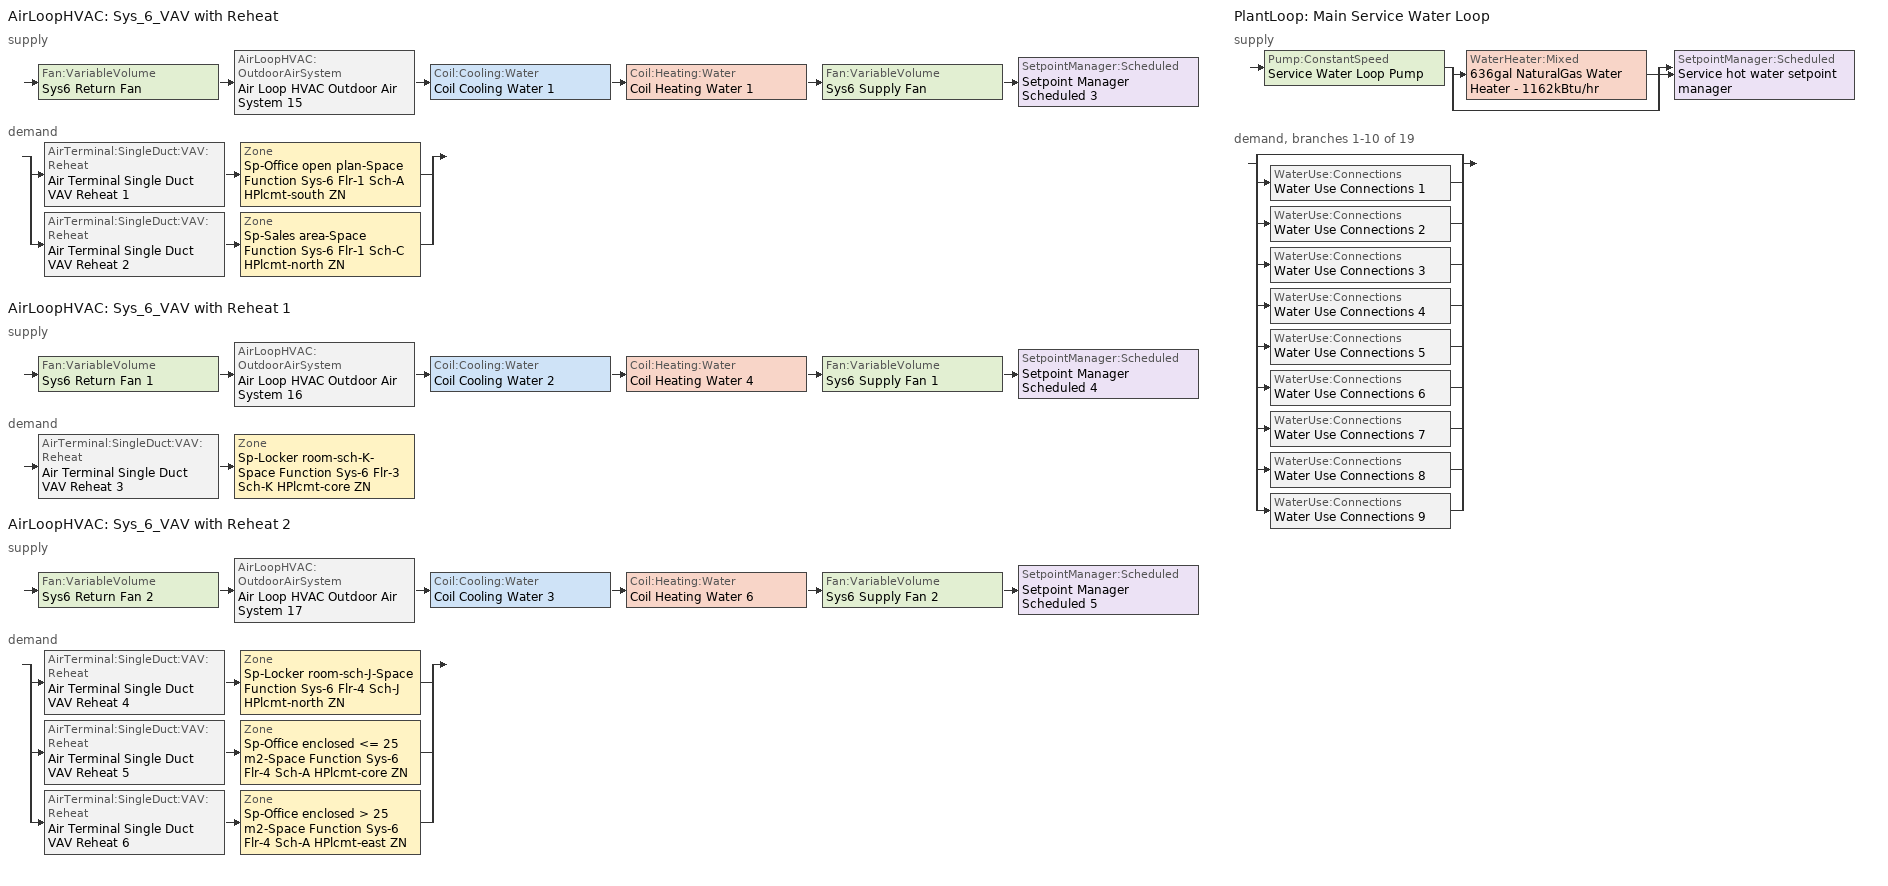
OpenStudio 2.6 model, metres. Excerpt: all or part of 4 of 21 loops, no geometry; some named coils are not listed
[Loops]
AirLoopHVAC 'Sys_6_VAV with Reheat'
 supply: Fan:VariableVolume 'Sys6 Return Fan' > AirLoopHVAC:OutdoorAirSystem 'Air Loop HVAC Outdoor Air System 15' > Coil:Cooling:Water 'Coil Cooling Water 1' > Coil:Heating:Water 'Coil Heating Water 1' > Fan:VariableVolume 'Sys6 Supply Fan' > SetpointManager:Scheduled 'Setpoint Manager Scheduled 3'
 demand: split
  | AirTerminal:SingleDuct:VAV:Reheat 'Air Terminal Single Duct VAV Reheat 1' > Zone 'Sp-Office open plan-Space Function Sys-6 Flr-1 Sch-A HPlcmt-south ZN'
  | AirTerminal:SingleDuct:VAV:Reheat 'Air Terminal Single Duct VAV Reheat 2' > Zone 'Sp-Sales area-Space Function Sys-6 Flr-1 Sch-C HPlcmt-north ZN'
AirLoopHVAC 'Sys_6_VAV with Reheat 1'
 supply: Fan:VariableVolume 'Sys6 Return Fan 1' > AirLoopHVAC:OutdoorAirSystem 'Air Loop HVAC Outdoor Air System 16' > Coil:Cooling:Water 'Coil Cooling Water 2' > Coil:Heating:Water 'Coil Heating Water 4' > Fan:VariableVolume 'Sys6 Supply Fan 1' > SetpointManager:Scheduled 'Setpoint Manager Scheduled 4'
 demand: AirTerminal:SingleDuct:VAV:Reheat 'Air Terminal Single Duct VAV Reheat 3' > Zone 'Sp-Locker room-sch-K-Space Function Sys-6 Flr-3 Sch-K HPlcmt-core ZN'
AirLoopHVAC 'Sys_6_VAV with Reheat 2'
 supply: Fan:VariableVolume 'Sys6 Return Fan 2' > AirLoopHVAC:OutdoorAirSystem 'Air Loop HVAC Outdoor Air System 17' > Coil:Cooling:Water 'Coil Cooling Water 3' > Coil:Heating:Water 'Coil Heating Water 6' > Fan:VariableVolume 'Sys6 Supply Fan 2' > SetpointManager:Scheduled 'Setpoint Manager Scheduled 5'
 demand: split
  | AirTerminal:SingleDuct:VAV:Reheat 'Air Terminal Single Duct VAV Reheat 4' > Zone 'Sp-Locker room-sch-J-Space Function Sys-6 Flr-4 Sch-J HPlcmt-north ZN'
  | AirTerminal:SingleDuct:VAV:Reheat 'Air Terminal Single Duct VAV Reheat 5' > Zone 'Sp-Office enclosed <= 25 m2-Space Function Sys-6 Flr-4 Sch-A HPlcmt-core ZN'
  | AirTerminal:SingleDuct:VAV:Reheat 'Air Terminal Single Duct VAV Reheat 6' > Zone 'Sp-Office enclosed > 25 m2-Space Function Sys-6 Flr-4 Sch-A HPlcmt-east ZN'
PlantLoop 'Main Service Water Loop'
 supply: Pump:ConstantSpeed 'Service Water Loop Pump' > split
  | WaterHeater:Mixed '636gal NaturalGas Water Heater - 1162kBtu/hr'
  | bypass
  join > SetpointManager:Scheduled 'Service hot water setpoint manager'
 demand, branches 1-10 of 19: split
  | bypass
  | WaterUse:Connections 'Water Use Connections 1'
  | WaterUse:Connections 'Water Use Connections 2'
  | WaterUse:Connections 'Water Use Connections 3'
  | WaterUse:Connections 'Water Use Connections 4'
  | WaterUse:Connections 'Water Use Connections 5'
  | WaterUse:Connections 'Water Use Connections 6'
  | WaterUse:Connections 'Water Use Connections 7'
  | WaterUse:Connections 'Water Use Connections 8'
  | WaterUse:Connections 'Water Use Connections 9'
[Sizing:Zone] Zone Cooling Design Supply Air Temperature Input Method=SupplyAirTemperature; Zone Cooling Design Supply Air Temperature {C}=13; Zone Cooling Design Supply Air Temperature Difference {deltaC}=11.11; Zone Heating Design Supply Air Temperature Input Method=SupplyAirTemperature; Zone Heating Design Supply Air Temperature {C}=43; Zone Heating Design Supply Air Temperature Difference {deltaC}=11.11; Zone Cooling Design Supply Air Humidity Ratio {kg-H2O/kg-air}=0.0085; Zone Heating Design Supply Air Humidity Ratio {kg-H2O/kg-air}=0.008; Zone Heating Sizing Factor=1.3; Zone Cooling Sizing Factor=1.1; Cooling Design Air Flow Method=DesignDay; Heating Design Air Flow Method=DesignDay; Account for Dedicated Outdoor Air System=No; Dedicated Outdoor Air System Control Strategy=NeutralSupplyAir; Dedicated Outdoor Air Low Setpoint Temperature for Design {C}=autosize; Dedicated Outdoor Air High Setpoint Temperature for Design {C}=autosize
Sp-Office open plan-Space Function Sys-6 Flr-1 Sch-A HPlcmt-south ZN; Sp-Sales area-Space Function Sys-6 Flr-1 Sch-C HPlcmt-north ZN; Sp-Locker room-sch-K-Space Function Sys-6 Flr-3 Sch-K HPlcmt-core ZN; Sp-Locker room-sch-J-Space Function Sys-6 Flr-4 Sch-J HPlcmt-north ZN; Sp-Office enclosed > 25 m2-Space Function Sys-6 Flr-4 Sch-A HPlcmt-east ZN; Sp-Office enclosed <= 25 m2-Space Function Sys-6 Flr-4 Sch-A HPlcmt-core ZN
[Zone equipment]
Sp-Office open plan-Space Function Sys-6 Flr-1 Sch-A HPlcmt-south ZN: Air Terminal Single Duct VAV Reheat 1, Zone HVAC Baseboard Convective Water 15
Sp-Sales area-Space Function Sys-6 Flr-1 Sch-C HPlcmt-north ZN: Air Terminal Single Duct VAV Reheat 2, Zone HVAC Baseboard Convective Water 16
Sp-Locker room-sch-K-Space Function Sys-6 Flr-3 Sch-K HPlcmt-core ZN: Air Terminal Single Duct VAV Reheat 3, Zone HVAC Baseboard Convective Water 17
Sp-Locker room-sch-J-Space Function Sys-6 Flr-4 Sch-J HPlcmt-north ZN: Air Terminal Single Duct VAV Reheat 4, Zone HVAC Baseboard Convective Water 18
Sp-Office enclosed > 25 m2-Space Function Sys-6 Flr-4 Sch-A HPlcmt-east ZN: Air Terminal Single Duct VAV Reheat 6, Zone HVAC Baseboard Convective Water 20
Sp-Office enclosed <= 25 m2-Space Function Sys-6 Flr-4 Sch-A HPlcmt-core ZN: Air Terminal Single Duct VAV Reheat 5, Zone HVAC Baseboard Convective Water 19
[PlantLoop]
Main Service Water Loop: Glycol Concentration=0; Maximum Loop Temperature {C}=60; Minimum Loop Temperature {C}=10; Plant Loop Volume {m3}=Autocalculate; Load Distribution Scheme=Optimal
[Sizing:Plant]
Main Service Water Loop: Loop Type=Heating; Design Loop Exit Temperature {C}=60; Loop Design Temperature Difference {deltaC}=5; Sizing Option=NonCoincident; Zone Timesteps in Averaging Window=1; Coincident Sizing Factor Mode=None
[AirLoopHVAC] Availability Schedule=Always On Discrete; Design Supply Air Flow Rate {m3/s}=AutoSize
Sys_6_VAV with Reheat; Sys_6_VAV with Reheat 1; Sys_6_VAV with Reheat 2
[Sizing:System] Type of Load to Size On=Sensible; Design Outdoor Air Flow Rate {m3/s}=Autosize; Minimum System Air Flow Ratio=0.3; Preheat Design Temperature {C}=7; Preheat Design Humidity Ratio {kg-H2O/kg-Air}=0.008; Precool Design Temperature {C}=12.8; Precool Design Humidity Ratio {kg-H2O/kg-Air}=0.008; Central Cooling Design Supply Air Temperature {C}=13; Central Heating Design Supply Air Temperature {C}=13.1; Sizing Option=NonCoincident; 100% Outdoor Air in Cooling=No; 100% Outdoor Air in Heating=No; Central Cooling Design Supply Air Humidity Ratio {kg-H2O/kg-Air}=0.0085; Central Heating Design Supply Air Humidity Ratio {kg-H2O/kg-Air}=0.008; Cooling Design Air Flow Method=DesignDay; Cooling Design Air Flow Rate {m3/s}=0; Heating Design Air Flow Method=DesignDay; Heating Design Air Flow Rate {m3/s}=0; System Outdoor Air Method=ZoneSum; Zone Maximum Outdoor Air Fraction=1; Cooling Supply Air Flow Rate Per Floor Area {m3/s-m2}=0.00996765; Cooling Fraction of Autosized Cooling Supply Air Flow Rate=1; Cooling Supply Air Flow Rate Per Unit Cooling Capacity {m3/s-W}=3.94755e-05; Heating Supply Air Flow Rate Per Floor Area {m3/s-m2}=0.00996765; Heating Fraction of Autosized Heating Supply Air Flow Rate=1; Heating Fraction of Autosized Cooling Supply Air Flow Rate=1; Heating Supply Air Flow Rate Per Unit Heating Capacity {m3/s-W}=3.15882e-05; Cooling Design Capacity Method=CoolingDesignCapacity; Cooling Design Capacity {W}=autosize; Cooling Design Capacity Per Floor Area {W/m2}=234.7; Fraction of Autosized Cooling Design Capacity=1; Heating Design Capacity Method=HeatingDesignCapacity; Heating Design Capacity {W}=autosize; Heating Design Capacity Per Floor Area {W/m2}=157; Fraction of Autosized Heating Design Capacity=1; Central Cooling Capacity Control Method=OnOff
Sys_6_VAV with Reheat; Sys_6_VAV with Reheat 1; Sys_6_VAV with Reheat 2
[Controller:OutdoorAir] Minimum Outdoor Air Flow Rate {m3/s}=autosize; Maximum Outdoor Air Flow Rate {m3/s}=Autosize; Economizer Control Type=NoEconomizer; Economizer Control Action Type=ModulateFlow; Economizer Maximum Limit Dry-Bulb Temperature {C}=28; Economizer Maximum Limit Enthalpy {J/kg}=64000; Economizer Minimum Limit Dry-Bulb Temperature {C}=-100; Lockout Type=NoLockout; Minimum Limit Type=FixedMinimum; High Humidity Control=No; Heat Recovery Bypass Control Type=BypassWhenWithinEconomizerLimits
Name | Controller Mechanical Ventilation
Controller Outdoor Air 15 | Controller Mechanical Ventilation 15
Controller Outdoor Air 16 | Controller Mechanical Ventilation 16
Controller Outdoor Air 17 | Controller Mechanical Ventilation 17
[Controller:MechanicalVentilation] Availability Schedule=Always On Discrete; System Outdoor Air Method=ZoneSum
Controller Mechanical Ventilation 15; Controller Mechanical Ventilation 16; Controller Mechanical Ventilation 17
[AirLoopHVAC:OutdoorAirSystem]
Name | Controller
Air Loop HVAC Outdoor Air System 15 | Controller Outdoor Air 15
Air Loop HVAC Outdoor Air System 16 | Controller Outdoor Air 16
Air Loop HVAC Outdoor Air System 17 | Controller Outdoor Air 17
[Pump:ConstantSpeed]
Service Water Loop Pump: Rated Flow Rate {m3/s}=autosize; Rated Pump Head {Pa}=722963; Rated Power Consumption {W}=autosize; Motor Efficiency=0.9; Fraction of Motor Inefficiencies to Fluid Stream=0; Pump Control Type=Intermittent; Design Power Sizing Method=PowerPerFlowPerPressure; Design Electric Power per Unit Flow Rate {W/(m3/s)}=348701.1; Design Shaft Power per Unit Flow Rate per Unit Head {W-s/m3-Pa}=1.28205
[SetpointManager:Scheduled] Control Variable=Temperature
Name | Schedule
Setpoint Manager Scheduled 3 | Supply Air Temp
Setpoint Manager Scheduled 4 | Supply Air Temp 1
Setpoint Manager Scheduled 5 | Supply Air Temp 2
Service hot water setpoint manager | Service Water Loop Temp - 140F
[Fan:VariableVolume] Availability Schedule=Always On Discrete; Fan Efficiency=0.6045; Pressure Rise {Pa}=1017.592; Maximum Flow Rate {m3/s}=Autosize; Fan Power Minimum Flow Rate Input Method=FixedFlowRate; Fan Power Minimum Flow Fraction=0; Fan Power Minimum Air Flow Rate {m3/s}=0; Motor Efficiency=0.93; Motor In Airstream Fraction=1; Fan Power Coefficient 1=0.0407599; Fan Power Coefficient 2=0.088045; Fan Power Coefficient 3=-0.0729261; Fan Power Coefficient 4=0.94374; Fan Power Coefficient 5=0
Sys6 Supply Fan; Sys6 Return Fan; Sys6 Supply Fan 1; Sys6 Return Fan 1; Sys6 Supply Fan 2; Sys6 Return Fan 2
[AirTerminal:SingleDuct:VAV:Reheat] Availability Schedule=Always On Discrete; Maximum Air Flow Rate {m3/s}=AutoSize; Zone Minimum Air Flow Input Method=Constant; Constant Minimum Air Flow Fraction=0.3; Maximum Hot Water or Steam Flow Rate {m3/s}=AutoSize; Minimum Hot Water or Steam Flow Rate {m3/s}=0; Convergence Tolerance=0.001; Damper Heating Action=Normal; Maximum Flow per Zone Floor Area During Reheat {m3/s-m2}=AutoSize; Maximum Flow Fraction During Reheat=AutoSize; Maximum Reheat Air Temperature {C}=43; Control For Outdoor Air=No
Name | Fixed Minimum Air Flow Rate {m3/s} | Reheat Coil
Air Terminal Single Duct VAV Reheat 1 | 3.75 | Coil Heating Water 2
Air Terminal Single Duct VAV Reheat 2 | 3.75 | Coil Heating Water 3
Air Terminal Single Duct VAV Reheat 3 | 5 | Coil Heating Water 5
Air Terminal Single Duct VAV Reheat 4 | 3.75 | Coil Heating Water 7
Air Terminal Single Duct VAV Reheat 5 | 5 | Coil Heating Water 8
Air Terminal Single Duct VAV Reheat 6 | 3.75 | Coil Heating Water 9
[WaterHeater:Mixed]
636gal NaturalGas Water Heater - 1162kBtu/hr: Tank Volume {m3}=2.40619; Setpoint Temperature Schedule=Service Water Loop Temp - 140F; Deadband Temperature Difference {deltaC}=2; Maximum Temperature Limit {C}=82.2222; Heater Control Type=Cycle; Heater Maximum Capacity {W}=340434; Heater Fuel Type=NaturalGas; Heater Thermal Efficiency=0.8; Off Cycle Parasitic Fuel Consumption Rate {W}=20; Off Cycle Parasitic Fuel Type=NaturalGas; Off Cycle Parasitic Heat Fraction to Tank=0.8; On Cycle Parasitic Fuel Type=NaturalGas; Ambient Temperature Indicator=Schedule; Ambient Temperature Schedule=Water Heater Ambient Temp Schedule - 70F; Off Cycle Loss Coefficient to Ambient Temperature {W/K}=6; On Cycle Loss Coefficient to Ambient Temperature {W/K}=6; Use Side Effectiveness=1; Source Side Effectiveness=1; Use Side Design Flow Rate {m3/s}=autosize; Source Side Design Flow Rate {m3/s}=autosize; Indirect Water Heating Recovery Time {hr}=1.5; Source Side Flow Control Mode=IndirectHeatPrimarySetpoint
[WaterUse:Connections]
Name | Water Use Equipment Name 1
Water Use Connections 1 | Lounge/break room - health care facility-space function Service Water Use 0.95gal/min
Water Use Connections 2 | Lounge/break room - other-space function Service Water Use 0.95gal/min
Water Use Connections 3 | Office enclosed <= 25 m2-space function Service Water Use 0.95gal/min
Water Use Connections 4 | Office enclosed > 25 m2-space function Service Water Use 0.71gal/min
Water Use Connections 5 | Office open plan-space function Service Water Use 0.71gal/min
Water Use Connections 6 | Pharmacy area-space function Service Water Use 0.36gal/min
Water Use Connections 7 | Sales area-space function Service Water Use 0.21gal/min
Water Use Connections 8 | Seating area general-sch-a-space function Service Water Use 1.37gal/min
Water Use Connections 9 | Seating area general-sch-b-space function Service Water Use 1.37gal/min
[WaterUse:Equipment:Definition]
Name | Peak Flow Rate {m3/s} | Target Temperature Schedule | Sensible Fraction Schedule | Latent Fraction Schedule
Lounge/break room - health care facility-space function Service Water Use Def 0.95gal/min | 5.97514e-05 | Schedule Ruleset 5 | Schedule Ruleset 3 | Schedule Ruleset 4
Lounge/break room - other-space function Service Water Use Def 0.95gal/min | 5.97514e-05 | Schedule Ruleset 8 | Schedule Ruleset 6 | Schedule Ruleset 7
Office enclosed <= 25 m2-space function Service Water Use Def 0.95gal/min | 5.97514e-05 | Schedule Ruleset 11 | Schedule Ruleset 9 | Schedule Ruleset 10
Office enclosed > 25 m2-space function Service Water Use Def 0.71gal/min | 4.48135e-05 | Schedule Ruleset 14 | Schedule Ruleset 12 | Schedule Ruleset 13
Office open plan-space function Service Water Use Def 0.71gal/min | 4.48135e-05 | Schedule Ruleset 17 | Schedule Ruleset 15 | Schedule Ruleset 16
Pharmacy area-space function Service Water Use Def 0.36gal/min | 2.24068e-05 | Schedule Ruleset 20 | Schedule Ruleset 18 | Schedule Ruleset 19
Sales area-space function Service Water Use Def 0.21gal/min | 1.32781e-05 | Schedule Ruleset 23 | Schedule Ruleset 21 | Schedule Ruleset 22
Seating area general-sch-a-space function Service Water Use Def 1.37gal/min | 8.63075e-05 | Schedule Ruleset 26 | Schedule Ruleset 24 | Schedule Ruleset 25
Seating area general-sch-b-space function Service Water Use Def 1.37gal/min | 8.63075e-05 | Schedule Ruleset 29 | Schedule Ruleset 27 | Schedule Ruleset 28
[WaterUse:Equipment]
Name | Water Use Equipment Definition | Space | Flow Rate Fraction Schedule
Lounge/break room - health care facility-space function Service Water Use 0.95gal/min | Lounge/break room - health care facility-space function Service Water Use Def 0.95gal/min | Lounge/Break room - health care facility-Space Function | NECB-B-Service Water Heating
Lounge/break room - other-space function Service Water Use 0.95gal/min | Lounge/break room - other-space function Service Water Use Def 0.95gal/min | Lounge/Break room - other-Space Function | NECB-B-Service Water Heating
Office enclosed <= 25 m2-space function Service Water Use 0.95gal/min | Office enclosed <= 25 m2-space function Service Water Use Def 0.95gal/min | Office enclosed <= 25 m2-Space Function | NECB-A-Service Water Heating
Office enclosed > 25 m2-space function Service Water Use 0.71gal/min | Office enclosed > 25 m2-space function Service Water Use Def 0.71gal/min | Office enclosed > 25 m2-Space Function | NECB-A-Service Water Heating
Office open plan-space function Service Water Use 0.71gal/min | Office open plan-space function Service Water Use Def 0.71gal/min | Office open plan-Space Function | NECB-A-Service Water Heating
Pharmacy area-space function Service Water Use 0.36gal/min | Pharmacy area-space function Service Water Use Def 0.36gal/min | Pharmacy area-Space Function | NECB-C-Service Water Heating
Sales area-space function Service Water Use 0.21gal/min | Sales area-space function Service Water Use Def 0.21gal/min | Sales area-Space Function | NECB-C-Service Water Heating
Seating area general-sch-a-space function Service Water Use 1.37gal/min | Seating area general-sch-a-space function Service Water Use Def 1.37gal/min | Seating area general-sch-A-Space Function | NECB-A-Service Water Heating
Seating area general-sch-b-space function Service Water Use 1.37gal/min | Seating area general-sch-b-space function Service Water Use Def 1.37gal/min | Seating area general-sch-B-Space Function | NECB-B-Service Water Heating
[Schedule:Ruleset]
Name | Default Day Schedule
Supply Air Temp | Supply Air Temp Default
Supply Air Temp 1 | Supply Air Temp Default 1
Supply Air Temp 2 | Supply Air Temp Default 2
Service Water Loop Temp - 140F | Service Water Loop Temp - 140F Default
Water Heater Ambient Temp Schedule - 70F | Water Heater Ambient Temp Schedule - 70F Default
Schedule Ruleset 3 | Schedule Day 7
Schedule Ruleset 4 | Schedule Day 8
Schedule Ruleset 5 | Schedule Day 9
NECB-B-Service Water Heating | NECB-B-Service Water Heating Default
Schedule Ruleset 6 | Schedule Day 10
Schedule Ruleset 7 | Schedule Day 11
Schedule Ruleset 8 | Schedule Day 12
Schedule Ruleset 9 | Schedule Day 13
Schedule Ruleset 10 | Schedule Day 14
Schedule Ruleset 11 | Schedule Day 15
NECB-A-Service Water Heating | NECB-A-Service Water Heating Default
Schedule Ruleset 12 | Schedule Day 16
Schedule Ruleset 13 | Schedule Day 17
Schedule Ruleset 14 | Schedule Day 18
Schedule Ruleset 15 | Schedule Day 19
Schedule Ruleset 16 | Schedule Day 20
Schedule Ruleset 17 | Schedule Day 21
Schedule Ruleset 18 | Schedule Day 22
Schedule Ruleset 19 | Schedule Day 23
Schedule Ruleset 20 | Schedule Day 24
NECB-C-Service Water Heating | NECB-C-Service Water Heating Default
Schedule Ruleset 21 | Schedule Day 25
Schedule Ruleset 22 | Schedule Day 26
Schedule Ruleset 23 | Schedule Day 27
Schedule Ruleset 24 | Schedule Day 28
Schedule Ruleset 25 | Schedule Day 29
Schedule Ruleset 26 | Schedule Day 30
Schedule Ruleset 27 | Schedule Day 31
Schedule Ruleset 28 | Schedule Day 32
Schedule Ruleset 29 | Schedule Day 33
[Schedule:Day]
Supply Air Temp Default; Supply Air Temp Default 1; Supply Air Temp Default 2: 24, 0, 13
Service Water Loop Temp - 140F Default; Schedule Day 9; Schedule Day 12; Schedule Day 15; Schedule Day 18; Schedule Day 21; Schedule Day 24; Schedule Day 27; Schedule Day 30; Schedule Day 33: 24, 0, 60
Water Heater Ambient Temp Schedule - 70F Default: 24, 0, 21.1111
Schedule Day 7; Schedule Day 10; Schedule Day 13; Schedule Day 16; Schedule Day 19; Schedule Day 22; Schedule Day 25; Schedule Day 28; Schedule Day 31: 24, 0, 0.2
Schedule Day 8; Schedule Day 11; Schedule Day 14; NECB-A-Service Water Heating Sat Day; NECB-A-Service Water Heating Sun|Hol Day; Schedule Day 17; Schedule Day 20; Schedule Day 23; Schedule Day 26; Schedule Day 29; Schedule Day 32: 24, 0, 0.05
NECB-B-Service Water Heating Default; NECB-B-Service Water Heating Default|Wkdy Day: 1, 0, 0.6, 2, 0, 0.5, 9, 0, 0.05, 11, 0, 0.7, 12, 0, 0.4, 13, 0, 0.5, 15, 0, 0.6, 16, 0, 0.4, 18, 0, 0.3, 19, 0, 0.4, 20, 0, 0.5, 22, 0, 0.8, 24, 0, 0.9
NECB-B-Service Water Heating Sat Day: 1, 0, 0.7, 2, 0, 0.6, 9, 0, 0.05, 11, 0, 0.7, 12, 0, 0.4, 13, 0, 0.5, 15, 0, 0.6, 16, 0, 0.4, 18, 0, 0.3, 19, 0, 0.4, 20, 0, 0.5, 22, 0, 0.8, 24, 0, 0.9
NECB-B-Service Water Heating Sun|Hol Day: 1, 0, 0.5, 2, 0, 0.6, 9, 0, 0.05, 11, 0, 0.7, 12, 0, 0.4, 13, 0, 0.5, 15, 0, 0.6, 16, 0, 0.4, 18, 0, 0.3, 19, 0, 0.4, 20, 0, 0.5, 22, 0, 0.8, 24, 0, 0.5
NECB-A-Service Water Heating Default; NECB-A-Service Water Heating Default|Wkdy Day: 7, 0, 0.05, 8, 0, 0.1, 10, 0, 0.5, 16, 0, 0.9, 17, 0, 0.7, 18, 0, 0.5, 19, 0, 0.3, 22, 0, 0.2, 24, 0, 0.05
NECB-C-Service Water Heating Default; NECB-C-Service Water Heating Default|Wkdy Day: 8, 0, 0.05, 9, 0, 0.1, 10, 0, 0.2, 11, 0, 0.3, 12, 0, 0.4, 16, 0, 0.8, 17, 0, 0.6, 18, 0, 0.4, 19, 0, 0.3, 21, 0, 0.2, 24, 0, 0.05
NECB-C-Service Water Heating Sat Day: 8, 0, 0.05, 9, 0, 0.1, 10, 0, 0.2, 11, 0, 0.3, 12, 0, 0.5, 16, 0, 0.9, 17, 0, 0.7, 18, 0, 0.5, 19, 0, 0.3, 21, 0, 0.2, 24, 0, 0.05
NECB-C-Service Water Heating Sun|Hol Day: 8, 0, 0.05, 9, 0, 0.1, 10, 0, 0.2, 11, 0, 0.3, 12, 0, 0.5, 17, 0, 0.9, 18, 0, 0.5, 19, 0, 0.3, 24, 0, 0.05
[Schedule:Rule] Date Specification Type=DateRange; Start Month=1; Start Day=1; End Month=12; End Day=31
Name | Schedule Ruleset | Rule Order | Day Schedule | Apply Monday | Apply Tuesday | Apply Wednesday | Apply Thursday | Apply Friday | Apply Saturday | Apply Sunday
Schedule Rule 176 | NECB-B-Service Water Heating | 2 | NECB-B-Service Water Heating Default|Wkdy Day | Yes | Yes | Yes | Yes | Yes
Schedule Rule 177 | NECB-B-Service Water Heating | 1 | NECB-B-Service Water Heating Sat Day |  |  |  |  |  | Yes
Schedule Rule 178 | NECB-B-Service Water Heating | 0 | NECB-B-Service Water Heating Sun|Hol Day |  |  |  |  |  |  | Yes
Schedule Rule 179 | NECB-A-Service Water Heating | 2 | NECB-A-Service Water Heating Default|Wkdy Day | Yes | Yes | Yes | Yes | Yes
Schedule Rule 180 | NECB-A-Service Water Heating | 1 | NECB-A-Service Water Heating Sat Day |  |  |  |  |  | Yes
Schedule Rule 181 | NECB-A-Service Water Heating | 0 | NECB-A-Service Water Heating Sun|Hol Day |  |  |  |  |  |  | Yes
Schedule Rule 182 | NECB-C-Service Water Heating | 2 | NECB-C-Service Water Heating Default|Wkdy Day | Yes | Yes | Yes | Yes | Yes
Schedule Rule 183 | NECB-C-Service Water Heating | 1 | NECB-C-Service Water Heating Sat Day |  |  |  |  |  | Yes
Schedule Rule 184 | NECB-C-Service Water Heating | 0 | NECB-C-Service Water Heating Sun|Hol Day |  |  |  |  |  |  | Yes
[Schedule:Constant]
Always On Discrete: Value=1
